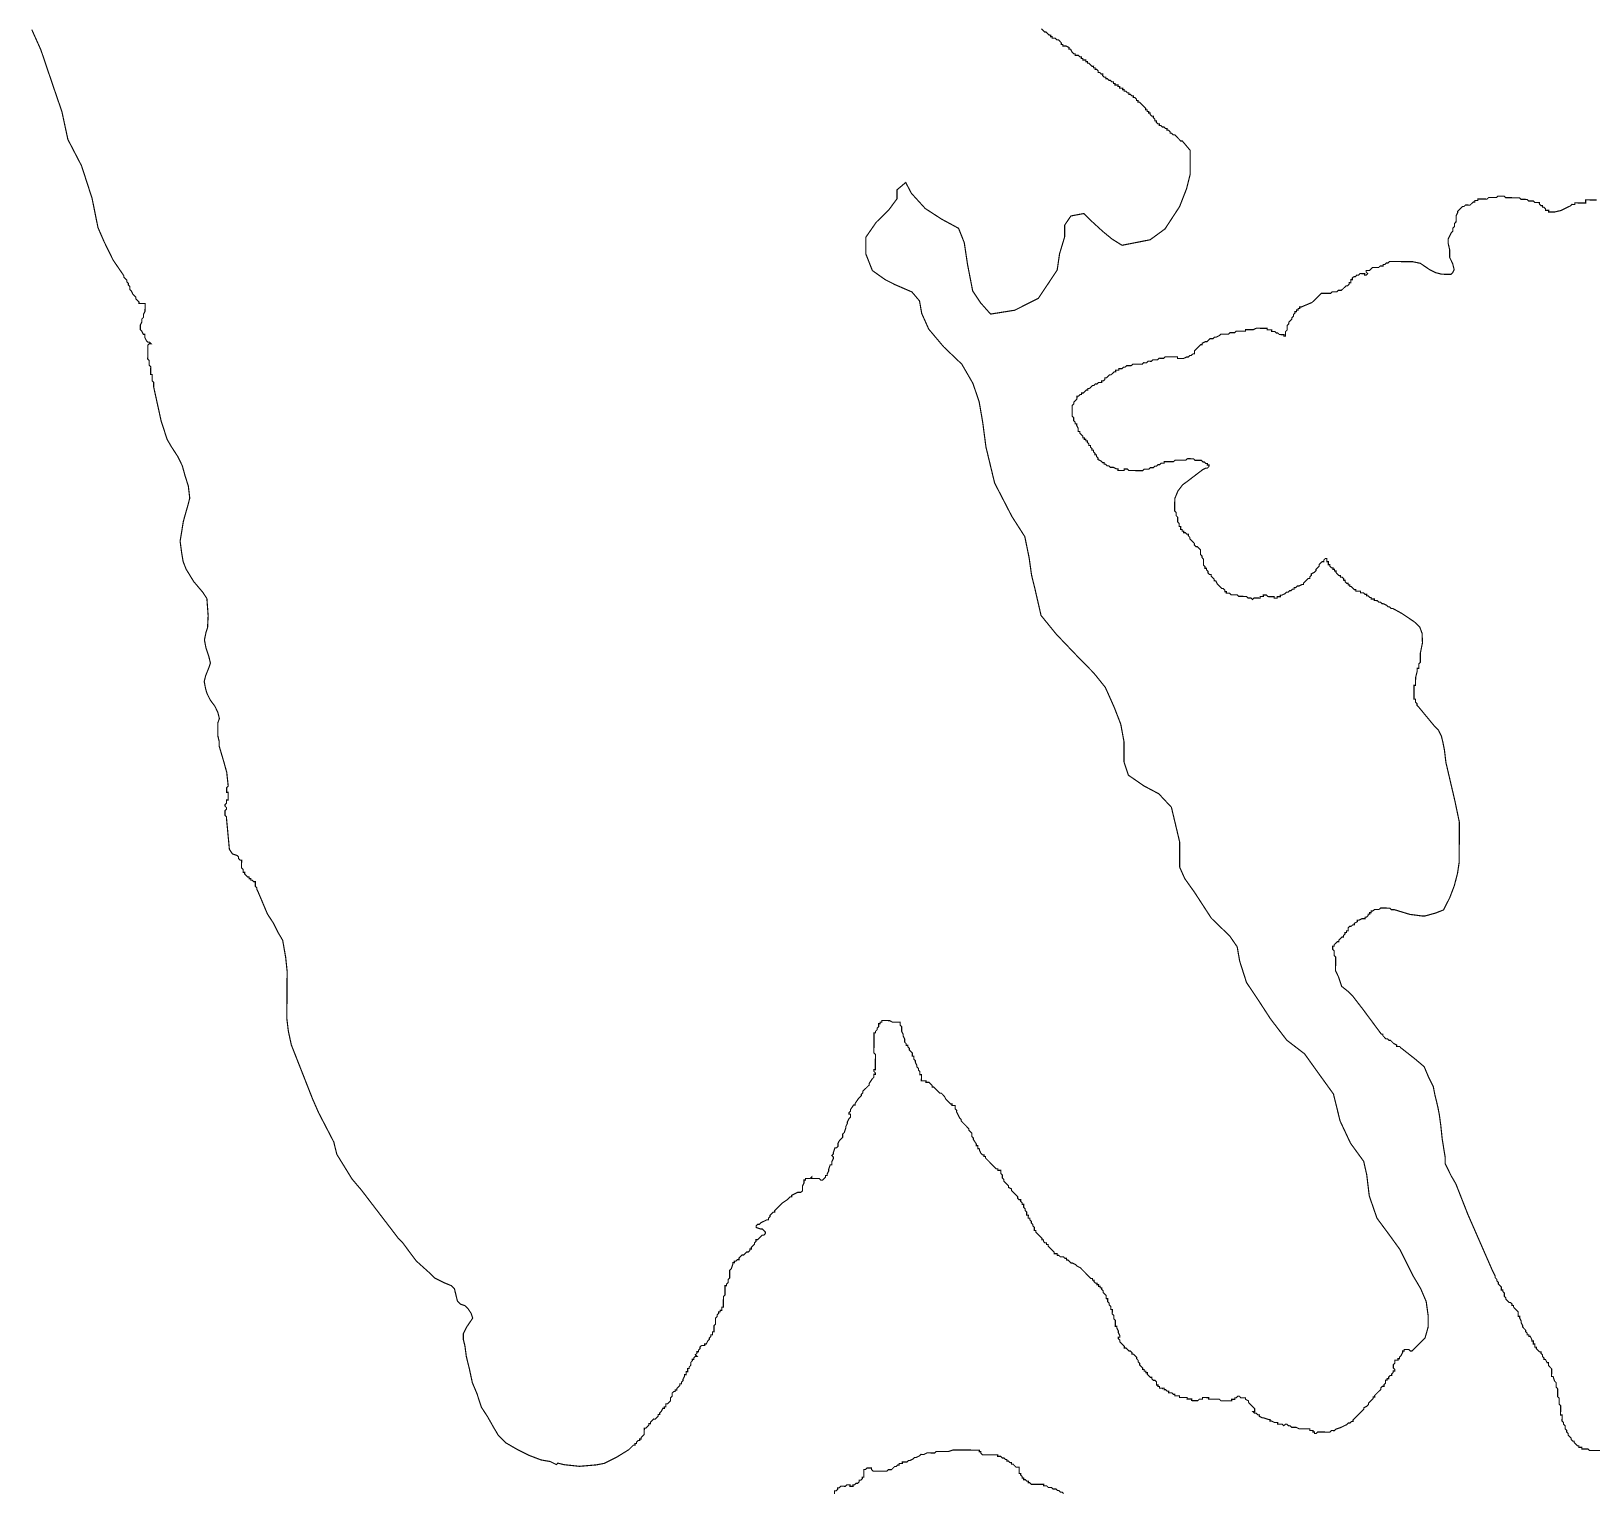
# Model space of a CAD drawing. Header units: metres. Extents: x 319816 to 366074, y 1739234 to 1838803.
# Drawn here: x 321286 to 325367, y 1822642 to 1826464 of the extents above; entities that cross this region are included whole.
import ezdxf

# ---------------------------------------------------------------- set-up
doc = ezdxf.new("R2010")
doc.units = ezdxf.units.M
doc.header["$MEASUREMENT"] = 0
doc.layers.add('HAZARDS LINE', color=1, linetype='Continuous')

msp = doc.modelspace()

# ---------------------------------------------------------------- linework, layer by layer
at = {"layer": 'HAZARDS LINE', "lineweight": 18, "const_width": 3}
for points in [[(323928.2, 1826470.2), (323936.2, 1826462), (323940.2, 1826462), (323944.2, 1826457.9), (323948.2, 1826453.9), (323952.3, 1826453.8), (323952.2, 1826449.8), (323956.3, 1826449.8), (323956.2, 1826445.7), (323960.3, 1826445.7), (323964.3, 1826445.7), (323968.3, 1826441.6), (323972.3, 1826441.6), (323976.3, 1826437.5), (323980.3, 1826433.4), (323980.3, 1826429.4), (323984.3, 1826429.4), (323984.3, 1826425.3), (323988.3, 1826425.3), (323992.3, 1826425.3), (324000.4, 1826421.2), (324000.3, 1826417.1), (324004.4, 1826417.1), (324008.3, 1826409), (324012.3, 1826405), (324016.4, 1826404.9), (324016.3, 1826400.9), (324020.4, 1826400.9), (324024.4, 1826400.8), (324028.4, 1826396.8), (324032.4, 1826396.7), (324032.4, 1826392.7), (324036.4, 1826392.7), (324036.4, 1826388.6), (324040.4, 1826388.6), (324044.4, 1826388.6), (324044.4, 1826384.5), (324048.4, 1826384.5), (324048.4, 1826380.5), (324052.4, 1826380.4), (324056.4, 1826376.4), (324060.4, 1826372.3), (324064.5, 1826372.3), (324064.4, 1826368.2), (324068.5, 1826368.2), (324068.4, 1826364.2), (324072.5, 1826364.1), (324076.5, 1826360.1), (324076.4, 1826356), (324080.5, 1826356), (324084.4, 1826351.9), (324088.5, 1826351.9), (324088.4, 1826347.9), (324092.4, 1826343.8), (324096.5, 1826343.8), (324096.4, 1826339.7), (324100.5, 1826339.7), (324104.5, 1826335.6), (324108.5, 1826335.6), (324112.5, 1826331.5), (324116.5, 1826331.5), (324116.5, 1826327.5), (324120.5, 1826327.4), (324120.5, 1826323.4), (324124.5, 1826323.4), (324128.6, 1826323.3), (324128.5, 1826319.3), (324132.6, 1826319.3), (324132.5, 1826315.3), (324136.5, 1826315.2), (324140.6, 1826315.2), (324140.5, 1826311.2), (324144.6, 1826311.1), (324144.5, 1826307.1), (324148.6, 1826307.1), (324152.6, 1826303), (324156.6, 1826303), (324156.6, 1826298.9), (324160.6, 1826298.9), (324164.6, 1826294.8), (324168.6, 1826294.8), (324168.6, 1826290.8), (324172.6, 1826290.7), (324176.6, 1826286.7), (324176.6, 1826282.6), (324180.6, 1826282.6), (324180.6, 1826278.6), (324184.6, 1826278.5), (324188.6, 1826274.5), (324192.6, 1826270.4), (324196.6, 1826266.3), (324200.6, 1826262.3), (324200.6, 1826258.2), (324204.6, 1826258.2), (324204.6, 1826254.2), (324208.6, 1826254.1), (324208.6, 1826250.1), (324212.6, 1826250.1), (324212.6, 1826246), (324216.6, 1826242), (324220.6, 1826241.9), (324220.6, 1826237.9), (324224.6, 1826233.9), (324224.5, 1826229.8), (324228.6, 1826229.8), (324228.5, 1826225.8), (324232.5, 1826221.7), (324236.5, 1826221.7), (324236.5, 1826217.6), (324240.5, 1826217.6), (324244.5, 1826213.5), (324248.6, 1826213.5), (324252.6, 1826209.4), (324256.6, 1826209.4), (324256.6, 1826205.4), (324260.6, 1826205.3), (324264.6, 1826201.3), (324264.6, 1826197.2), (324268.6, 1826197.2), (324272.6, 1826193.1), (324276.6, 1826193.1), (324280.6, 1826189), (324284.6, 1826185), (324288.6, 1826180.9), (324292.6, 1826176.8), (324296.6, 1826176.8), (324317.2, 1826152.3), (324317.2, 1826120.4), (324317.2, 1826090.6), (324307.5, 1826051.7), (324289.4, 1826005.3), (324251.3, 1825947), (324212.4, 1825918.6), (324138.9, 1825904.2), (324112.9, 1825920.4), (324088.9, 1825940.1), (324055.8, 1825970.4), (324039, 1825987.2), (324005.2, 1825980.9), (323989, 1825957), (323989, 1825926.7), (323975.6, 1825882.4), (323969.3, 1825839.5), (323947.4, 1825806.4), (323920, 1825765.6), (323858.4, 1825734.4), (323795.1, 1825724.3), (323769.1, 1825753.7), (323748.3, 1825784.9), (323734.8, 1825854.4), (323726.3, 1825911.1), (323711.4, 1825948.6), (323666.8, 1825972.7), (323624.2, 1826000.4), (323588.1, 1826040.1), (323573.2, 1826068.4), (323550.5, 1826049.3), (323550.5, 1826025.9), (323528.5, 1825996.1), (323495.9, 1825964.2), (323469, 1825925.3), (323469, 1825881.3), (323486, 1825838.1), (323520, 1825814), (323545.5, 1825801.2), (323589.5, 1825782.1), (323609.3, 1825758.7), (323615, 1825726.1), (323633.4, 1825685), (323672.4, 1825638.7), (323719.9, 1825593.3), (323749, 1825543), (323765.3, 1825494.8), (323774.5, 1825441.7), (323783, 1825376.9), (323805.7, 1825282.6), (323851.1, 1825194.7), (323884.6, 1825142.5), (323895.9, 1825087.3), (323902.3, 1825041.9), (323911.5, 1825004.3), (323927.1, 1824936.3), (323966.8, 1824887.4), (324025, 1824826.5), (324064.7, 1824786.1), (324095.2, 1824748.2), (324118.6, 1824695.8), (324135.6, 1824651.8), (324144.1, 1824605.8), (324144.1, 1824553.3), (324155.5, 1824518.6), (324196.6, 1824490.3), (324235, 1824470), (324268, 1824434.8), (324289.6, 1824343.9), (324289.6, 1824313.5), (324289.6, 1824278.1), (324303, 1824248.1), (324328.5, 1824212.3), (324372.4, 1824144.7), (324420.6, 1824098), (324440, 1824069.9), (324446.5, 1824032.6), (324464.4, 1823976.5), (324493.9, 1823932.6), (324527, 1823881.6), (324569.6, 1823825.8), (324616.3, 1823789.9), (324650.8, 1823741.7), (324691.8, 1823684.9), (324709.1, 1823614.5), (324736.4, 1823556.3), (324770.9, 1823508.8), (324778.9, 1823473.2), (324785.4, 1823418.6), (324805.5, 1823360.4), (324840, 1823313.7), (324865.2, 1823278.9), (324899.7, 1823209.9), (324919.9, 1823176.1), (324934.3, 1823142.3), (324939.3, 1823106.3), (324939.3, 1823075.4), (324931.4, 1823047.4), (324896.7, 1823012.8), (324892.7, 1823012.8), (324888.7, 1823016.8), (324876.6, 1823016.9), (324876.6, 1823012.9), (324872.6, 1823012.9), (324872.6, 1823008.9), (324868.5, 1823000.9), (324864.5, 1822996.9), (324864.4, 1822992.8), (324860.4, 1822992.9), (324860.4, 1822988.8), (324852.3, 1822988.9), (324852.3, 1822980.8), (324848.3, 1822976.8), (324848.2, 1822968.8), (324852.2, 1822964.8), (324852.2, 1822960.7), (324848.2, 1822960.8), (324848.1, 1822956.7), (324844.1, 1822952.7), (324844.1, 1822948.7), (324840.1, 1822948.7), (324836, 1822944.8), (324836, 1822940.7), (324832, 1822940.8), (324831.9, 1822936.7), (324827.9, 1822936.8), (324827.9, 1822928.7), (324823.8, 1822924.7), (324823.8, 1822920.7), (324819.8, 1822920.7), (324815.8, 1822916.7), (324815.7, 1822912.7), (324811.7, 1822908.7), (324807.6, 1822904.7), (324803.6, 1822900.7), (324799.6, 1822896.7), (324799.5, 1822892.7), (324795.5, 1822892.7), (324795.5, 1822888.7), (324791.5, 1822884.7), (324787.4, 1822880.7), (324783.4, 1822876.7), (324783.3, 1822872.7), (324779.3, 1822868.7), (324771.2, 1822864.7), (324771.2, 1822860.7), (324767.2, 1822856.7), (324742.9, 1822832.7), (324742.9, 1822828.7), (324738.9, 1822828.7), (324734.8, 1822824.7), (324730.8, 1822824.7), (324726.8, 1822820.7), (324710.6, 1822812.8), (324698.6, 1822808.8), (324694.5, 1822804.8), (324686.5, 1822804.9), (324682.4, 1822800.9), (324650.3, 1822801.1), (324646.2, 1822797.1), (324642.2, 1822797.1), (324642.2, 1822801.1), (324638.2, 1822801.1), (324638.2, 1822805.1), (324630.2, 1822805.2), (324630.2, 1822809.2), (324602.1, 1822809.4), (324594.1, 1822813.4), (324582, 1822813.5), (324578, 1822817.5), (324574, 1822817.6), (324570, 1822821.6), (324566, 1822821.6), (324561.9, 1822817.6), (324557.9, 1822821.7), (324545.9, 1822821.7), (324545.9, 1822825.8), (324537.9, 1822825.8), (324529.8, 1822829.9), (324525.8, 1822829.9), (324525.8, 1822833.9), (324521.8, 1822833.9), (324509.8, 1822838), (324505.8, 1822838.1), (324497.7, 1822842.1), (324497.8, 1822846.1), (324493.7, 1822846.2), (324489.7, 1822850.2), (324485.7, 1822850.2), (324481.7, 1822854.3), (324485.7, 1822854.2), (324485.8, 1822862.3), (324481.8, 1822866.3), (324473.8, 1822874.4), (324469.8, 1822878.5), (324469.8, 1822882.5), (324461.8, 1822886.6), (324461.8, 1822890.6), (324449.8, 1822890.6), (324445.8, 1822894.7), (324441.8, 1822894.7), (324437.7, 1822890.7), (324433.7, 1822890.7), (324433.7, 1822886.7), (324425.6, 1822886.8), (324425.6, 1822882.7), (324397.5, 1822882.9), (324393.5, 1822886.9), (324365.3, 1822887.1), (324365.4, 1822891.1), (324349.3, 1822891.2), (324349.2, 1822887.2), (324341.2, 1822887.2), (324337.2, 1822883.2), (324321.1, 1822883.3), (324321.1, 1822887.3), (324309, 1822887.4), (324309.1, 1822891.4), (324289, 1822891.5), (324289, 1822895.6), (324276.9, 1822895.6), (324277, 1822899.7), (324272.9, 1822899.7), (324268.9, 1822903.7), (324260.9, 1822903.8), (324260.9, 1822907.8), (324256.9, 1822907.8), (324252.9, 1822911.9), (324248.9, 1822911.9), (324248.9, 1822915.9), (324244.9, 1822915.9), (324236.8, 1822916), (324236.9, 1822920), (324232.8, 1822920), (324232.9, 1822924), (324228.9, 1822924.1), (324228.9, 1822932.1), (324224.9, 1822936.1), (324220.9, 1822936.2), (324216.9, 1822940.2), (324216.9, 1822944.2), (324212.9, 1822944.2), (324208.9, 1822948.3), (324204.9, 1822952.3), (324204.9, 1822956.4), (324200.9, 1822956.4), (324200.9, 1822960.4), (324196.9, 1822960.4), (324196.9, 1822964.4), (324192.9, 1822964.5), (324192.9, 1822968.5), (324188.9, 1822972.5), (324184.9, 1822976.6), (324184.9, 1822980.6), (324181, 1822984.6), (324181, 1822988.7), (324177, 1822992.7), (324177, 1822996.7), (324169, 1823004.8), (324165, 1823004.8), (324165, 1823008.8), (324161, 1823012.9), (324157, 1823012.9), (324149, 1823021), (324145, 1823021), (324145, 1823025), (324137, 1823033.1), (324133, 1823037.2), (324133, 1823041.2), (324129, 1823045.2), (324129.1, 1823049.3), (324133.1, 1823049.2), (324133.1, 1823053.3), (324129.1, 1823061.3), (324129.1, 1823065.3), (324125.2, 1823073.4), (324125.2, 1823077.4), (324121.2, 1823077.5), (324121.3, 1823093.5), (324117.3, 1823097.6), (324117.3, 1823105.6), (324113.3, 1823109.7), (324113.4, 1823121.7), (324109.4, 1823121.7), (324109.4, 1823129.8), (324105.4, 1823133.8), (324105.4, 1823137.9), (324101.4, 1823141.9), (324101.5, 1823149.9), (324097.5, 1823150), (324097.5, 1823158), (324093.5, 1823162), (324089.5, 1823166.1), (324089.5, 1823170.1), (324085.5, 1823174.2), (324085.6, 1823178.2), (324081.5, 1823178.2), (324081.6, 1823182.2), (324077.5, 1823182.2), (324077.6, 1823186.3), (324073.5, 1823186.3), (324073.6, 1823190.3), (324069.5, 1823190.3), (324065.5, 1823194.4), (324065.6, 1823198.4), (324061.6, 1823198.4), (324061.6, 1823202.4), (324057.6, 1823202.5), (324053.6, 1823206.5), (324049.6, 1823210.5), (324045.6, 1823214.6), (324037.6, 1823222.7), (324033.6, 1823226.7), (324029.6, 1823230.8), (324021.6, 1823234.8), (324017.6, 1823238.9), (324009.5, 1823242.9), (324005.5, 1823243), (323997.5, 1823251), (323993.5, 1823251.1), (323993.5, 1823255.1), (323989.5, 1823255.1), (323985.5, 1823259.2), (323977.5, 1823259.2), (323973.5, 1823263.2), (323969.5, 1823263.3), (323969.5, 1823267.3), (323961.4, 1823267.3), (323961.5, 1823271.4), (323957.5, 1823275.4), (323953.5, 1823279.4), (323949.5, 1823283.5), (323945.5, 1823287.5), (323945.5, 1823291.5), (323941.5, 1823291.6), (323941.5, 1823295.6), (323937.5, 1823295.6), (323933.5, 1823299.7), (323933.5, 1823303.7), (323929.5, 1823303.7), (323929.5, 1823307.7), (323925.5, 1823311.8), (323917.5, 1823319.8), (323913.5, 1823323.9), (323913.5, 1823327.9), (323909.5, 1823327.9), (323909.6, 1823336), (323905.6, 1823340), (323905.6, 1823344), (323901.6, 1823348.1), (323901.6, 1823352.1), (323897.6, 1823356.1), (323897.6, 1823360.2), (323893.6, 1823360.2), (323893.7, 1823368.2), (323889.6, 1823368.3), (323889.7, 1823376.3), (323885.7, 1823380.3), (323885.7, 1823384.4), (323881.7, 1823388.4), (323881.8, 1823396.4), (323877.7, 1823396.5), (323877.8, 1823400.5), (323873.8, 1823404.5), (323873.8, 1823408.6), (323869.8, 1823408.6), (323865.8, 1823412.6), (323865.8, 1823416.6), (323857.8, 1823424.7), (323853.8, 1823428.8), (323849.8, 1823432.8), (323849.8, 1823436.8), (323841.8, 1823440.9), (323841.8, 1823444.9), (323837.8, 1823449), (323833.8, 1823453), (323829.8, 1823457.1), (323829.9, 1823461.1), (323825.9, 1823465.1), (323825.9, 1823473.2), (323821.9, 1823477.2), (323822, 1823485.2), (323813.9, 1823485.3), (323813.9, 1823489.3), (323809.9, 1823489.3), (323805.9, 1823493.4), (323801.9, 1823497.4), (323797.9, 1823501.5), (323793.9, 1823505.5), (323785.9, 1823513.6), (323781.9, 1823517.6), (323782, 1823521.7), (323777.9, 1823521.7), (323778, 1823525.7), (323773.9, 1823525.7), (323769.9, 1823529.8), (323766, 1823537.8), (323766, 1823541.8), (323762, 1823541.9), (323762, 1823549.9), (323758, 1823549.9), (323758, 1823554), (323750.1, 1823566.1), (323750.1, 1823570.1), (323746.1, 1823574.1), (323746.1, 1823582.2), (323742.1, 1823586.2), (323738.1, 1823590.3), (323738.2, 1823594.3), (323734.2, 1823598.3), (323730.2, 1823602.4), (323722.2, 1823610.4), (323718.2, 1823614.5), (323718.2, 1823618.5), (323714.2, 1823622.6), (323706.2, 1823638.7), (323706.3, 1823642.7), (323702.3, 1823646.7), (323702.3, 1823654.8), (323694.3, 1823654.8), (323694.3, 1823658.9), (323690.3, 1823658.9), (323686.3, 1823662.9), (323682.3, 1823667), (323678.3, 1823671), (323674.3, 1823679.1), (323666.3, 1823687.2), (323662.3, 1823687.2), (323658.3, 1823691.2), (323654.3, 1823695.3), (323646.3, 1823703.4), (323642.3, 1823703.4), (323642.3, 1823707.4), (323638.3, 1823711.4), (323634.3, 1823715.5), (323626.3, 1823715.5), (323626.3, 1823719.6), (323614.2, 1823719.6), (323614.3, 1823735.7), (323610.3, 1823735.7), (323610.3, 1823743.8), (323606.4, 1823747.8), (323606.4, 1823751.8), (323602.4, 1823755.9), (323602.4, 1823759.9), (323598.4, 1823768), (323598.4, 1823772), (323594.4, 1823776), (323594.5, 1823784.1), (323590.5, 1823784.1), (323590.5, 1823792.1), (323586.5, 1823796.2), (323582.5, 1823800.2), (323582.5, 1823804.2), (323578.6, 1823808.3), (323578.6, 1823812.3), (323574.6, 1823812.3), (323574.6, 1823816.3), (323570.6, 1823820.4), (323570.6, 1823828.4), (323566.6, 1823836.5), (323566.7, 1823840.5), (323562.7, 1823848.6), (323562.8, 1823860.6), (323558.8, 1823864.7), (323558.8, 1823872.7), (323538.7, 1823872.8), (323530.7, 1823876.9), (323510.6, 1823877), (323510.6, 1823873), (323506.6, 1823873), (323506.5, 1823869), (323502.5, 1823869), (323502.5, 1823861), (323498.4, 1823857), (323498.4, 1823853), (323494.4, 1823849), (323494.3, 1823844.9), (323490.3, 1823845), (323490, 1823792.7), (323494, 1823788.7), (323493.8, 1823748.4), (323489.8, 1823748.5), (323489.7, 1823744.4), (323493.7, 1823740.4), (323493.7, 1823736.4), (323489.7, 1823736.4), (323489.7, 1823728.4), (323485.6, 1823724.4), (323477.5, 1823712.3), (323477.5, 1823708.3), (323473.4, 1823704.3), (323461.3, 1823692.3), (323461.3, 1823688.3), (323457.2, 1823684.3), (323457.2, 1823680.3), (323449.1, 1823672.3), (323441, 1823660.3), (323441, 1823656.3), (323437, 1823656.3), (323428.9, 1823644.3), (323428.9, 1823640.2), (323424.8, 1823636.3), (323424.8, 1823632.2), (323428.8, 1823632.2), (323428.8, 1823624.2), (323424.7, 1823620.2), (323420.7, 1823612.1), (323420.6, 1823608.1), (323416.6, 1823600.1), (323416.5, 1823596.1), (323412.5, 1823584.1), (323408.4, 1823580.1), (323408.4, 1823572), (323404.3, 1823568), (323400.3, 1823564), (323396.2, 1823556), (323396.2, 1823548), (323392.1, 1823544), (323388.1, 1823544), (323384, 1823531.9), (323384, 1823527.9), (323380, 1823523.9), (323384, 1823519.9), (323383.9, 1823515.9), (323379.9, 1823507.8), (323379.8, 1823499.8), (323375.8, 1823499.8), (323371.7, 1823487.8), (323371.7, 1823483.8), (323367.6, 1823475.7), (323367.6, 1823471.7), (323363.6, 1823471.7), (323363.6, 1823467.7), (323359.5, 1823463.7), (323355.5, 1823459.7), (323351.5, 1823459.7), (323347.5, 1823463.8), (323327.4, 1823463.9), (323327.4, 1823467.9), (323323.3, 1823463.9), (323311.3, 1823464), (323311.3, 1823460), (323307.2, 1823460), (323307.2, 1823452), (323303.1, 1823443.9), (323303.1, 1823431.9), (323299, 1823427.9), (323291, 1823427.9), (323274.8, 1823420), (323274.8, 1823416), (323270.8, 1823416), (323266.8, 1823412), (323262.7, 1823408), (323250.6, 1823400), (323234.4, 1823384), (323230.4, 1823380), (323230.4, 1823376), (323226.4, 1823376), (323218.3, 1823368), (323218.2, 1823364), (323214.2, 1823360), (323214.2, 1823356), (323210.2, 1823356), (323194, 1823348.1), (323190, 1823344.1), (323186, 1823344.1), (323181.9, 1823340.1), (323181.9, 1823336.1), (323193.9, 1823332), (323198, 1823331.9), (323206, 1823323.9), (323205.9, 1823319.8), (323201.9, 1823315.8), (323197.9, 1823315.9), (323189.8, 1823307.9), (323185.7, 1823303.9), (323181.7, 1823303.9), (323181.7, 1823299.9), (323177.7, 1823295.9), (323177.6, 1823291.9), (323173.6, 1823287.9), (323169.6, 1823283.9), (323169.5, 1823279.8), (323165.5, 1823279.9), (323165.5, 1823275.8), (323161.4, 1823271.8), (323157.4, 1823271.9), (323153.4, 1823267.9), (323149.3, 1823263.9), (323145.3, 1823263.9), (323137.2, 1823255.9), (323137.2, 1823251.9), (323133.2, 1823251.9), (323129.1, 1823247.9), (323125.1, 1823247.9), (323125.1, 1823243.9), (323121.1, 1823243.9), (323121.1, 1823239.9), (323117, 1823227.9), (323112.9, 1823223.9), (323112.8, 1823203.8), (323108.8, 1823199.8), (323108.7, 1823191.7), (323104.7, 1823187.7), (323104.7, 1823183.7), (323100.6, 1823183.7), (323100.5, 1823159.6), (323096.5, 1823155.6), (323096.3, 1823127.5), (323092.3, 1823127.5), (323092.2, 1823119.4), (323088.2, 1823119.5), (323088.2, 1823115.4), (323084.2, 1823115.5), (323084.2, 1823111.4), (323080.1, 1823107.4), (323080.1, 1823103.4), (323076, 1823099.4), (323076, 1823083.3), (323071.9, 1823079.3), (323071.8, 1823063.3), (323067.8, 1823063.3), (323067.8, 1823055.2), (323063.7, 1823055.3), (323063.7, 1823051.2), (323059.7, 1823047.3), (323059.7, 1823043.2), (323055.6, 1823039.2), (323051.5, 1823031.2), (323047.5, 1823031.2), (323047.5, 1823027.2), (323039.5, 1823027.3), (323035.4, 1823023.3), (323035.4, 1823019.2), (323031.4, 1823015.2), (323031.3, 1823011.2), (323027.3, 1823011.2), (323027.3, 1823007.2), (323023.2, 1823003.2), (323027.2, 1822999.2), (323023.2, 1822999.2), (323019.2, 1822995.2), (323019.2, 1822991.2), (323015.1, 1822991.2), (323015.1, 1822987.2), (323011.1, 1822983.2), (323011, 1822975.2), (323007, 1822971.2), (323007, 1822967.1), (323002.9, 1822967.2), (323002.9, 1822959.1), (322998.9, 1822959.1), (322998.8, 1822951.1), (322994.8, 1822951.1), (322994.8, 1822947.1), (322990.7, 1822939.1), (322990.7, 1822935.1), (322986.7, 1822931.1), (322986.6, 1822927), (322982.6, 1822927.1), (322982.6, 1822923), (322974.5, 1822915), (322974.5, 1822911), (322970.5, 1822911), (322970.4, 1822907), (322966.4, 1822907), (322962.4, 1822903.1), (322962.3, 1822895), (322958.3, 1822891), (322958.2, 1822883), (322954.2, 1822879), (322950.2, 1822875), (322946.1, 1822875), (322946.1, 1822867), (322942.1, 1822867), (322942, 1822863), (322938, 1822863), (322934, 1822855), (322929.9, 1822851), (322929.9, 1822846.9), (322925.9, 1822847), (322925.9, 1822842.9), (322921.8, 1822838.9), (322917.8, 1822834.9), (322913.8, 1822835), (322909.7, 1822831), (322905.7, 1822827), (322905.6, 1822823), (322901.6, 1822823), (322901.6, 1822819), (322897.6, 1822815), (322893.5, 1822811), (322889.5, 1822811), (322889.4, 1822794.9), (322881.3, 1822786.9), (322881.3, 1822782.9), (322877.3, 1822782.9), (322877.3, 1822778.9), (322873.2, 1822778.9), (322869.2, 1822774.9), (322869.2, 1822770.9), (322865.1, 1822770.9), (322865.1, 1822766.9), (322861.1, 1822766.9), (322857.1, 1822762.9), (322853, 1822758.9), (322849, 1822754.9), (322816.7, 1822735), (322784.5, 1822719.1), (322764.3, 1822715.2), (322720.1, 1822711.4), (322679.9, 1822715.7), (322663.8, 1822719.8), (322659.8, 1822715.8), (322643.8, 1822723.9), (322619.7, 1822728.1), (322587.6, 1822740.3), (322555.5, 1822756.6), (322527.5, 1822772.8), (322507.5, 1822793), (322495.5, 1822813.2), (322479.6, 1822841.4), (322463.7, 1822865.7), (322451.8, 1822901.9), (322439.9, 1822930.1), (322432.1, 1822966.4), (322424.2, 1822998.6), (322420.4, 1823026.7), (322416.4, 1823042.8), (322416.5, 1823058.9), (322424.6, 1823075), (322440.9, 1823099), (322436.9, 1823111.1), (322428.9, 1823123.2), (322420.9, 1823131.3), (322408.9, 1823135.4), (322400.9, 1823143.4), (322397, 1823159.6), (322393, 1823175.7), (322385.1, 1823183.7), (322365, 1823191.9), (322340.9, 1823204.1), (322329, 1823216.2), (322293, 1823248.6), (322257, 1823297), (322245.1, 1823309.2), (322177.2, 1823398), (322149.3, 1823434.4), (322125.3, 1823462.6), (322085.5, 1823527.2), (322077.6, 1823559.4), (322037.9, 1823636), (322022, 1823672.3), (321990.3, 1823752.9), (321966.5, 1823813.4), (321958.7, 1823849.6), (321954.8, 1823881.8), (321955.5, 1824006.4), (321951.7, 1824042.6), (321943.9, 1824086.9), (321932, 1824107.1), (321920, 1824131.3), (321904.1, 1824155.5), (321880.3, 1824211.9), (321876.3, 1824220), (321876.3, 1824224), (321872.3, 1824228), (321872.4, 1824240.1), (321868.4, 1824240.1), (321864.4, 1824244.2), (321860.4, 1824244.2), (321860.4, 1824248.2), (321856.4, 1824248.2), (321856.4, 1824252.2), (321852.4, 1824252.3), (321848.4, 1824256.3), (321844.4, 1824260.4), (321844.4, 1824264.4), (321840.4, 1824264.4), (321840.4, 1824272.4), (321836.4, 1824276.5), (321836.5, 1824296.6), (321832.5, 1824296.6), (321828.5, 1824300.6), (321828.6, 1824304.7), (321824.6, 1824308.7), (321812.5, 1824312.8), (321804.5, 1824324.9), (321800.8, 1824365.1), (321797, 1824405.4), (321797, 1824409.4), (321793, 1824413.4), (321793.1, 1824425.5), (321797.1, 1824429.5), (321797.1, 1824433.5), (321793.1, 1824437.6), (321793.1, 1824441.6), (321797.2, 1824445.6), (321797.2, 1824453.6), (321801.3, 1824453.6), (321801.4, 1824473.7), (321797.3, 1824473.7), (321797.4, 1824485.8), (321801.5, 1824489.8), (321797.6, 1824526), (321789.8, 1824554.2), (321777.9, 1824594.5), (321778, 1824606.5), (321774.1, 1824622.6), (321774.2, 1824654.8), (321778.3, 1824666.8), (321774.4, 1824682.9), (321766.5, 1824699.1), (321754.5, 1824715.2), (321746.5, 1824731.3), (321742.6, 1824743.4), (321738.7, 1824763.5), (321742.8, 1824779.6), (321750.9, 1824799.7), (321755, 1824811.7), (321751.1, 1824827.8), (321747.1, 1824839.9), (321743.2, 1824852), (321739.3, 1824872.1), (321743.4, 1824892.2), (321747.5, 1824904.2), (321749, 1824936.2), (321745.7, 1824980.5), (321735.1, 1824996.7), (321711.1, 1825025.1), (321691.3, 1825057.5), (321683.4, 1825077.7), (321679.5, 1825102), (321675.7, 1825130.2), (321684.2, 1825182.6), (321696.7, 1825226.8), (321700.9, 1825242.9), (321697.1, 1825275.2), (321689.2, 1825299.4), (321681.4, 1825327.7), (321669.5, 1825352), (321653.6, 1825376.3), (321641.7, 1825396.6), (321626, 1825445.1), (321606.5, 1825534), (321606.6, 1825546.1), (321602.6, 1825550.1), (321602.8, 1825566.3), (321598.7, 1825566.3), (321598.9, 1825586.4), (321594.9, 1825590.5), (321595, 1825602.6), (321591, 1825606.7), (321591.3, 1825643), (321595.4, 1825647), (321599.4, 1825646.9), (321595.4, 1825651), (321591.4, 1825651), (321587.4, 1825655.1), (321583.4, 1825663.2), (321583.5, 1825671.2), (321579.5, 1825671.3), (321575.5, 1825679.4), (321571.5, 1825683.4), (321571.6, 1825695.5), (321575.7, 1825703.6), (321575.8, 1825711.6), (321579.8, 1825715.6), (321579.9, 1825723.7), (321584, 1825731.7), (321584.2, 1825751.9), (321568, 1825752), (321568.1, 1825756), (321564.1, 1825760.1), (321560.1, 1825764.2), (321560.1, 1825768.2), (321556.1, 1825772.3), (321552.1, 1825776.3), (321548.2, 1825784.4), (321544.2, 1825788.5), (321544.2, 1825796.6), (321540.2, 1825800.6), (321540.3, 1825804.7), (321536.3, 1825808.7), (321536.3, 1825812.8), (321532.3, 1825816.8), (321528.3, 1825820.9), (321528.3, 1825824.9), (321500.5, 1825865.5), (321476.7, 1825914), (321460.9, 1825950.5), (321445.4, 1826027.2), (321417.9, 1826112.1), (321382.2, 1826180.9), (321366.6, 1826253.6), (321343, 1826322.4), (321311.5, 1826415.4), (321287.8, 1826468)], [(325379.7, 1826022.6), (325351.5, 1826022.9), (325351.5, 1826014.8), (325323.2, 1826015), (325323.2, 1826011), (325315.1, 1826011.1), (325311.1, 1826007.1), (325286.8, 1825995.2), (325270.6, 1825991.3), (325254.5, 1825991.4), (325254.5, 1825995.5), (325246.5, 1825995.5), (325246.5, 1825999.6), (325242.5, 1826003.6), (325238.5, 1826003.7), (325238.5, 1826007.7), (325234.5, 1826007.7), (325230.5, 1826011.8), (325230.5, 1826015.8), (325218.4, 1826015.9), (325214.4, 1826020), (325202.3, 1826020.1), (325198.3, 1826024.1), (325182.2, 1826024.3), (325178.2, 1826028.3), (325141.9, 1826028.7), (325138, 1826032.7), (325121.8, 1826032.8), (325117.8, 1826028.9), (325097.6, 1826029), (325093.5, 1826025), (325069.4, 1826025.2), (325069.3, 1826021.2), (325061.3, 1826021.3), (325061.2, 1826017.2), (325057.2, 1826017.3), (325053.1, 1826013.3), (325049.1, 1826009.3), (325037, 1826009.4), (325032.9, 1826005.4), (325028.9, 1826005.4), (325024.8, 1826001.4), (325016.7, 1825993.4), (325016.7, 1825989.4), (325012.6, 1825981.3), (325012.4, 1825965.2), (325008.4, 1825961.2), (325008.3, 1825953.2), (325004.2, 1825949.2), (325004.2, 1825941.1), (325000.1, 1825937.1), (324991.9, 1825921), (324991.8, 1825908.9), (324995.7, 1825892.8), (324995.5, 1825872.6), (325003.5, 1825856.4), (325007.4, 1825840.3), (325003.3, 1825832.2), (324999.2, 1825828.2), (324975, 1825828.5), (324958.9, 1825832.6), (324942.9, 1825840.8), (324918.8, 1825857.1), (324898.7, 1825861.3), (324838.2, 1825861.8), (324834.2, 1825857.8), (324830.1, 1825857.9), (324826.1, 1825853.9), (324822, 1825853.9), (324822, 1825849.9), (324813.9, 1825850), (324809.9, 1825846), (324793.7, 1825846.1), (324789.7, 1825842.1), (324785.6, 1825838.1), (324777.6, 1825838.2), (324777.5, 1825834.1), (324781.5, 1825830.1), (324777.5, 1825826.1), (324773.4, 1825826.1), (324773.5, 1825830.1), (324761.4, 1825830.2), (324757.3, 1825826.2), (324753.3, 1825826.3), (324749.2, 1825822.3), (324745.2, 1825822.3), (324741.1, 1825818.3), (324741.1, 1825814.3), (324737, 1825814.3), (324737, 1825806.2), (324732.9, 1825806.3), (324732.9, 1825802.2), (324728.9, 1825798.2), (324724.8, 1825798.3), (324720.8, 1825794.3), (324716.7, 1825790.3), (324712.6, 1825786.3), (324704.6, 1825786.4), (324700.5, 1825782.4), (324688.4, 1825782.5), (324684.3, 1825778.5), (324660.2, 1825778.7), (324635.8, 1825754.7), (324607.5, 1825742.8), (324603.4, 1825742.8), (324603.4, 1825738.8), (324599.4, 1825738.8), (324599.3, 1825734.8), (324595.3, 1825734.9), (324595.3, 1825730.8), (324591.2, 1825730.9), (324591.2, 1825726.8), (324587.1, 1825722.8), (324587.1, 1825718.8), (324583, 1825714.8), (324583, 1825710.8), (324578.9, 1825706.8), (324574.9, 1825702.8), (324574.8, 1825698.7), (324570.8, 1825694.7), (324570.7, 1825682.6), (324566.6, 1825678.6), (324566.5, 1825666.6), (324562.5, 1825666.6), (324562.5, 1825670.6), (324550.4, 1825670.7), (324546.4, 1825674.8), (324542.4, 1825674.8), (324538.4, 1825678.9), (324530.3, 1825678.9), (324530.4, 1825683), (324518.3, 1825683.1), (324518.3, 1825687.1), (324490.1, 1825687.3), (324482, 1825683.4), (324461.8, 1825683.6), (324461.8, 1825679.5), (324437.6, 1825679.7), (324433.6, 1825675.7), (324421.5, 1825675.8), (324417.4, 1825671.8), (324397.2, 1825672), (324393.2, 1825668), (324385.1, 1825664), (324381.1, 1825664.1), (324377, 1825660.1), (324368.9, 1825660.1), (324364.9, 1825656.1), (324360.8, 1825652.1), (324356.8, 1825652.2), (324348.7, 1825648.2), (324348.6, 1825644.2), (324344.6, 1825644.2), (324340.5, 1825640.2), (324336.5, 1825636.2), (324332.4, 1825632.2), (324328.4, 1825628.2), (324328.3, 1825620.2), (324324.3, 1825620.2), (324320.2, 1825616.2), (324316.2, 1825616.2), (324312.1, 1825612.2), (324308.1, 1825612.3), (324300, 1825608.3), (324283.8, 1825608.4), (324283.9, 1825612.5), (324251.6, 1825612.7), (324247.6, 1825608.7), (324235.5, 1825608.8), (324231.4, 1825604.8), (324219.3, 1825604.9), (324215.3, 1825600.9), (324207.2, 1825601), (324203.1, 1825597), (324195.1, 1825597.1), (324191, 1825593.1), (324166.8, 1825593.3), (324162.7, 1825589.3), (324150.7, 1825589.4), (324146.6, 1825585.4), (324142.6, 1825585.4), (324138.5, 1825581.4), (324130.4, 1825581.5), (324130.4, 1825577.5), (324122.3, 1825577.5), (324122.3, 1825573.5), (324118.3, 1825573.5), (324110.1, 1825565.5), (324106.1, 1825565.6), (324102.1, 1825561.6), (324098, 1825557.6), (324094, 1825557.6), (324093.9, 1825553.6), (324089.9, 1825549.6), (324085.8, 1825549.6), (324085.8, 1825545.6), (324077.7, 1825545.6), (324073.7, 1825541.6), (324069.6, 1825541.7), (324065.6, 1825537.7), (324061.5, 1825537.7), (324057.5, 1825533.7), (324053.4, 1825529.7), (324049.4, 1825529.7), (324049.3, 1825525.7), (324045.3, 1825525.7), (324041.3, 1825521.8), (324037.2, 1825517.8), (324033.2, 1825517.8), (324033.1, 1825513.8), (324029.1, 1825513.8), (324025, 1825509.8), (324021, 1825509.8), (324020.9, 1825501.8), (324016.9, 1825497.8), (324012.8, 1825493.8), (324012.8, 1825489.7), (324008.7, 1825485.7), (324008.5, 1825457.5), (324012.5, 1825453.5), (324012.4, 1825445.4), (324016.4, 1825441.3), (324016.4, 1825437.3), (324020.4, 1825437.3), (324020.4, 1825433.2), (324024.3, 1825425.1), (324024.3, 1825417.1), (324028.3, 1825417), (324028.3, 1825413), (324036.2, 1825404.9), (324036.2, 1825400.8), (324040.2, 1825400.8), (324040.2, 1825396.8), (324044.2, 1825396.7), (324044.2, 1825392.7), (324048.2, 1825392.7), (324048.2, 1825388.6), (324052.2, 1825384.6), (324052.2, 1825380.5), (324056.2, 1825380.5), (324056.2, 1825376.5), (324060.2, 1825372.4), (324060.1, 1825368.4), (324064.2, 1825368.4), (324064.1, 1825364.3), (324068.1, 1825360.3), (324068.1, 1825356.2), (324072.1, 1825356.2), (324072.1, 1825352.2), (324076.1, 1825348.1), (324076.1, 1825344.1), (324084.1, 1825340), (324088.1, 1825335.9), (324092.1, 1825335.9), (324092.1, 1825331.8), (324096.1, 1825331.8), (324100.1, 1825327.7), (324104.1, 1825327.7), (324108.1, 1825323.6), (324116.2, 1825323.6), (324124.2, 1825319.5), (324128.3, 1825319.4), (324128.2, 1825315.4), (324144.3, 1825315.3), (324144.4, 1825319.3), (324152.4, 1825319.2), (324156.4, 1825315.2), (324192.7, 1825314.9), (324196.8, 1825318.9), (324208.9, 1825318.8), (324212.9, 1825322.8), (324221, 1825322.7), (324225.1, 1825326.7), (324229.1, 1825326.7), (324233.2, 1825330.7), (324237.2, 1825330.6), (324241.3, 1825334.6), (324249.3, 1825334.6), (324249.3, 1825338.6), (324273.5, 1825338.4), (324277.6, 1825342.4), (324305.8, 1825342.1), (324309.9, 1825346.1), (324326, 1825346), (324330, 1825341.9), (324346.1, 1825341.8), (324350.1, 1825337.7), (324354.1, 1825337.7), (324358.1, 1825333.6), (324362.2, 1825333.6), (324362.1, 1825329.6), (324366.2, 1825329.6), (324366.1, 1825325.5), (324362.1, 1825321.5), (324358, 1825321.6), (324349.9, 1825317.6), (324313.4, 1825289.7), (324297.2, 1825277.7), (324285, 1825261.7), (324276.8, 1825241.6), (324276.5, 1825209.3), (324280.5, 1825205.3), (324280.4, 1825197.2), (324284.4, 1825193.2), (324284.3, 1825181.1), (324288.3, 1825177), (324288.2, 1825168.9), (324292.3, 1825168.9), (324292.2, 1825160.8), (324296.2, 1825160.8), (324296.2, 1825156.8), (324300.2, 1825156.7), (324300.2, 1825152.7), (324304.2, 1825152.7), (324308.2, 1825148.6), (324312.3, 1825148.6), (324312.2, 1825144.5), (324316.2, 1825140.5), (324316.2, 1825136.4), (324320.2, 1825132.4), (324328.2, 1825124.2), (324328.1, 1825120.2), (324332.1, 1825116.1), (324336.2, 1825116.1), (324340.2, 1825112.1), (324344.2, 1825108), (324344.1, 1825095.9), (324348.1, 1825091.8), (324348, 1825087.8), (324352, 1825083.7), (324351.9, 1825067.6), (324355.9, 1825063.5), (324355.9, 1825059.5), (324359.9, 1825059.5), (324359.9, 1825055.4), (324363.9, 1825051.4), (324363.8, 1825047.3), (324367.8, 1825043.3), (324371.9, 1825043.2), (324371.8, 1825039.2), (324375.8, 1825035.1), (324379.8, 1825031.1), (324379.8, 1825027.1), (324383.8, 1825027), (324387.8, 1825018.9), (324391.8, 1825014.9), (324399.8, 1825006.7), (324403.8, 1825006.7), (324407.8, 1825002.6), (324407.8, 1824998.6), (324411.8, 1824998.6), (324411.8, 1824994.5), (324419.8, 1824994.5), (324423.8, 1824990.4), (324439.9, 1824990.3), (324443.9, 1824986.2), (324464.1, 1824986), (324468.1, 1824982), (324476.2, 1824981.9), (324480.1, 1824977.8), (324484.2, 1824981.8), (324500.3, 1824981.7), (324500.4, 1824985.7), (324508.4, 1824985.7), (324508.5, 1824989.7), (324516.5, 1824989.6), (324520.5, 1824985.6), (324536.6, 1824985.4), (324536.6, 1824981.4), (324544.7, 1824981.3), (324544.7, 1824985.4), (324552.8, 1824985.3), (324552.8, 1824989.3), (324556.8, 1824989.3), (324564.9, 1824993.3), (324569, 1824997.3), (324573, 1824997.2), (324577.1, 1825001.2), (324581.1, 1825001.2), (324585.2, 1825005.2), (324589.2, 1825005.1), (324589.2, 1825009.2), (324593.3, 1825009.1), (324597.3, 1825013.1), (324601.4, 1825013.1), (324609.5, 1825017.1), (324613.5, 1825017), (324613.5, 1825021.1), (324621.7, 1825029.1), (324625.7, 1825033.1), (324629.8, 1825033), (324629.8, 1825037.1), (324633.9, 1825041.1), (324633.9, 1825045.1), (324642, 1825049.1), (324646.1, 1825053.1), (324646.1, 1825057.1), (324654.2, 1825065.1), (324654.2, 1825069.1), (324662.4, 1825077.1), (324666.4, 1825077.1), (324666.4, 1825081.1), (324670.5, 1825085.1), (324674.5, 1825085.1), (324674.5, 1825077), (324678.5, 1825077), (324678.4, 1825068.9), (324682.5, 1825068.9), (324682.4, 1825064.8), (324686.4, 1825060.8), (324690.5, 1825060.8), (324690.4, 1825056.7), (324694.5, 1825056.7), (324694.4, 1825052.7), (324698.5, 1825052.6), (324698.4, 1825048.6), (324702.4, 1825044.5), (324706.4, 1825040.5), (324710.4, 1825040.4), (324710.4, 1825036.4), (324714.4, 1825036.4), (324718.4, 1825032.3), (324718.4, 1825028.3), (324722.4, 1825028.2), (324722.4, 1825024.2), (324726.4, 1825020.1), (324730.4, 1825020.1), (324730.4, 1825016.1), (324734.4, 1825016), (324734.4, 1825012), (324738.4, 1825012), (324742.4, 1825007.9), (324746.4, 1825003.8), (324750.5, 1825003.8), (324750.4, 1824999.8), (324762.5, 1824999.7), (324762.5, 1824995.6), (324770.5, 1824995.6), (324774.5, 1824991.5), (324778.6, 1824991.5), (324778.5, 1824987.4), (324782.6, 1824987.4), (324786.6, 1824983.3), (324790.6, 1824983.3), (324790.6, 1824979.3), (324798.6, 1824979.2), (324798.6, 1824975.2), (324806.6, 1824975.1), (324810.6, 1824971), (324814.7, 1824971), (324818.7, 1824967), (324822.7, 1824966.9), (324830.7, 1824962.8), (324834.7, 1824958.8), (324838.8, 1824958.7), (324842.8, 1824954.7), (324846.8, 1824954.6), (324870.9, 1824941.4), (324903.2, 1824919.6), (324917.4, 1824906.3), (324923.6, 1824889.3), (324924.5, 1824864.6), (324919.1, 1824838.1), (324919.1, 1824838.1), (324919.1, 1824838.1), (324918.9, 1824814), (324914.9, 1824810), (324914.8, 1824797.9), (324910.8, 1824797.9), (324910.7, 1824789.9), (324906.6, 1824773.8), (324906.5, 1824753.7), (324902.5, 1824753.7), (324902.3, 1824717.6), (324906.3, 1824717.5), (324906.3, 1824709.5), (324910.3, 1824705.5), (324910.2, 1824701.4), (324914.2, 1824697.4), (324954.2, 1824648.9), (324966.2, 1824636.8), (324974.1, 1824620.7), (324978, 1824604.5), (324982, 1824584.4), (324985.8, 1824552.2), (325009.3, 1824451.6), (325021.1, 1824395.2), (325020.5, 1824290.7), (325016.3, 1824262.6), (325008.1, 1824230.4), (324995.9, 1824198.3), (324979.6, 1824166.3), (324959.4, 1824158.3), (324931.3, 1824150.5), (324923.2, 1824150.5), (324891.1, 1824154.7), (324851, 1824167), (324842.9, 1824167), (324838.9, 1824171.1), (324814.8, 1824171.2), (324810.7, 1824167.2), (324798.7, 1824167.3), (324794.6, 1824163.3), (324790.6, 1824163.3), (324790.6, 1824159.3), (324786.6, 1824159.3), (324786.6, 1824155.3), (324782.5, 1824155.3), (324782.5, 1824151.3), (324778.5, 1824147.3), (324774.5, 1824147.3), (324774.4, 1824143.3), (324766.4, 1824143.3), (324758.3, 1824139.4), (324754.3, 1824139.4), (324754.3, 1824135.4), (324746.2, 1824131.4), (324746.2, 1824127.4), (324742.2, 1824127.4), (324738.1, 1824123.4), (324734.1, 1824123.4), (324730.1, 1824119.4), (324730, 1824111.4), (324726, 1824111.4), (324726, 1824107.4), (324722, 1824107.4), (324721.9, 1824103.4), (324717.9, 1824099.4), (324717.9, 1824095.4), (324713.9, 1824095.4), (324709.8, 1824091.4), (324705.8, 1824087.4), (324705.8, 1824083.4), (324701.7, 1824083.4), (324697.7, 1824079.4), (324693.6, 1824075.4), (324693.6, 1824071.4), (324689.6, 1824071.4), (324689.6, 1824063.4), (324693.6, 1824059.3), (324693.5, 1824047.3), (324697.5, 1824043.2), (324697.3, 1824007), (324705.2, 1823990.9), (324713.1, 1823966.7), (324733.1, 1823950.5), (324741.1, 1823942.4), (324769.1, 1823906.1), (324817, 1823841.5), (324821, 1823841.5), (324820.9, 1823837.5), (324828.9, 1823829.4), (324833, 1823829.3), (324837, 1823825.3), (324841, 1823825.3), (324849, 1823817.2), (324857, 1823813.1), (324857, 1823809.1), (324865, 1823809.1), (324869, 1823805), (324905, 1823776.7), (324929, 1823756.4), (324940.9, 1823728.2), (324952.9, 1823704), (324956.8, 1823683.9), (324964.6, 1823651.7), (324968.5, 1823631.6), (324972.4, 1823603.4), (324976.2, 1823567.2), (324984, 1823518.9), (324983.9, 1823502.8), (324999.8, 1823470.6), (325011.7, 1823450.4), (325043.4, 1823369.8), (325106.9, 1823224.7), (325110.9, 1823216.6), (325114.9, 1823208.6), (325114.9, 1823204.5), (325118.9, 1823200.5), (325118.8, 1823196.5), (325122.8, 1823192.4), (325122.8, 1823188.4), (325130.8, 1823180.3), (325130.8, 1823172.3), (325134.8, 1823172.3), (325134.8, 1823168.2), (325138.8, 1823164.2), (325138.7, 1823156.1), (325142.7, 1823152.1), (325142.7, 1823148.1), (325146.7, 1823144), (325150.7, 1823140), (325154.7, 1823140), (325158.7, 1823135.9), (325158.7, 1823131.9), (325162.7, 1823131.9), (325162.7, 1823127.9), (325166.7, 1823123.8), (325170.7, 1823119.8), (325174.7, 1823115.7), (325174.6, 1823103.7), (325178.6, 1823103.7), (325178.6, 1823099.6), (325182.6, 1823091.6), (325182.6, 1823087.5), (325186.5, 1823079.5), (325186.5, 1823075.5), (325190.5, 1823071.4), (325194.5, 1823067.4), (325194.5, 1823063.4), (325198.5, 1823059.3), (325198.5, 1823055.3), (325202.5, 1823055.3), (325202.5, 1823051.2), (325206.5, 1823051.2), (325210.4, 1823043.2), (325210.4, 1823039.1), (325214.4, 1823039.1), (325214.4, 1823031.1), (325218.4, 1823031.1), (325218.4, 1823023), (325222.4, 1823023), (325222.4, 1823019), (325226.4, 1823014.9), (325230.4, 1823010.9), (325234.4, 1823010.9), (325234.4, 1823006.8), (325238.4, 1823002.8), (325238.3, 1822998.8), (325242.3, 1822994.7), (325242.3, 1822990.7), (325246.3, 1822990.7), (325250.3, 1822982.6), (325254.3, 1822982.6), (325254.3, 1822974.6), (325258.3, 1822970.5), (325262.3, 1822966.5), (325262.2, 1822946.4), (325266.2, 1822946.3), (325270.1, 1822934.3), (325274.1, 1822930.2), (325274.1, 1822918.2), (325278.1, 1822914.1), (325277.9, 1822894), (325281.9, 1822890), (325281.9, 1822873.9), (325285.9, 1822869.8), (325285.7, 1822845.7), (325289.7, 1822845.7), (325289.6, 1822829.6), (325293.6, 1822825.6), (325293.6, 1822821.5), (325297.6, 1822817.5), (325297.6, 1822809.5), (325301.6, 1822805.4), (325301.5, 1822801.4), (325305.5, 1822797.4), (325305.5, 1822793.3), (325309.5, 1822789.3), (325313.5, 1822785.2), (325313.5, 1822781.2), (325317.5, 1822777.2), (325321.5, 1822777.2), (325321.5, 1822773.1), (325325.5, 1822769.1), (325329.5, 1822765.1), (325333.5, 1822765), (325333.5, 1822761), (325341.5, 1822761), (325341.5, 1822756.9), (325357.6, 1822756.9), (325361.6, 1822752.8), (325409.8, 1822752.5)], [(323986, 1822639.9), (323982, 1822644), (323978, 1822644), (323974, 1822648.1), (323970, 1822648.1), (323966, 1822652.1), (323962, 1822652.1), (323958, 1822652.2), (323954, 1822656.2), (323949.9, 1822656.2), (323945.9, 1822656.3), (323941.9, 1822660.3), (323937.9, 1822660.3), (323933.9, 1822660.3), (323933.9, 1822664.4), (323929.9, 1822664.4), (323925.9, 1822664.4), (323921.9, 1822664.4), (323917.8, 1822664.5), (323913.8, 1822664.5), (323909.8, 1822664.5), (323905.8, 1822664.5), (323901.8, 1822664.5), (323897.8, 1822668.6), (323893.7, 1822668.6), (323893.8, 1822672.6), (323889.7, 1822672.7), (323885.7, 1822676.7), (323881.7, 1822676.7), (323881.7, 1822680.7), (323877.7, 1822680.8), (323877.7, 1822684.8), (323873.7, 1822688.8), (323873.8, 1822692.8), (323869.8, 1822692.9), (323869.8, 1822696.9), (323869.8, 1822700.9), (323869.8, 1822704.9), (323869.8, 1822709), (323865.8, 1822709), (323861.8, 1822709), (323857.8, 1822713), (323853.8, 1822717.1), (323849.8, 1822717.1), (323849.8, 1822721.1), (323845.8, 1822721.2), (323841.8, 1822725.2), (323837.8, 1822725.2), (323837.8, 1822729.2), (323833.8, 1822729.3), (323829.8, 1822733.3), (323825.8, 1822733.3), (323821.8, 1822737.4), (323817.7, 1822737.4), (323813.7, 1822737.4), (323813.7, 1822741.4), (323809.7, 1822741.5), (323805.7, 1822741.5), (323801.7, 1822741.5), (323797.7, 1822741.5), (323793.6, 1822741.5), (323789.6, 1822741.6), (323777.6, 1822741.6), (323773.5, 1822741.7), (323769.5, 1822745.7), (323769.6, 1822749.7), (323765.5, 1822749.7), (323765.6, 1822753.8), (323761.6, 1822753.8), (323753.5, 1822753.8), (323749.5, 1822753.9), (323745.5, 1822753.9), (323733.4, 1822754), (323725.4, 1822754), (323717.3, 1822754), (323713.3, 1822754.1), (323709.3, 1822754.1), (323705.3, 1822754.1), (323701.2, 1822754.1), (323697.2, 1822754.2), (323685.1, 1822750.2), (323681.1, 1822750.2), (323677.1, 1822750.2), (323673.1, 1822750.3), (323661, 1822750.3), (323657, 1822750.4), (323653, 1822750.4), (323648.9, 1822746.4), (323640.9, 1822746.4), (323636.9, 1822746.5), (323632.9, 1822746.5), (323628.8, 1822746.5), (323620.8, 1822742.5), (323612.7, 1822742.6), (323608.7, 1822738.6), (323600.6, 1822734.6), (323596.6, 1822734.6), (323592.6, 1822730.6), (323584.5, 1822726.6), (323580.5, 1822726.7), (323576.4, 1822722.7), (323572.4, 1822722.7), (323568.4, 1822722.7), (323564.4, 1822722.7), (323564.4, 1822718.7), (323560.3, 1822718.7), (323556.3, 1822718.8), (323556.3, 1822714.7), (323552.3, 1822714.8), (323548.2, 1822710.8), (323544.2, 1822710.8), (323540.2, 1822706.8), (323536.1, 1822702.8), (323532.1, 1822702.8), (323528.1, 1822702.8), (323524, 1822698.8), (323516, 1822698.9), (323512, 1822698.9), (323508, 1822698.9), (323503.9, 1822699), (323499.9, 1822699), (323491.9, 1822699), (323487.9, 1822699), (323483.9, 1822703.1), (323483.9, 1822707.1), (323479.9, 1822707.1), (323475.9, 1822707.2), (323471.8, 1822707.2), (323467.8, 1822703.2), (323463.8, 1822703.2), (323463.7, 1822699.2), (323463.7, 1822695.2), (323463.7, 1822691.1), (323463.7, 1822687.1), (323463.7, 1822683.1), (323459.6, 1822683.1), (323459.6, 1822679.1), (323455.6, 1822675.1), (323451.6, 1822675.1), (323451.5, 1822671.1), (323447.5, 1822667.1), (323443.5, 1822667.1), (323439.4, 1822663.1), (323435.4, 1822663.2), (323435.4, 1822659.1), (323431.4, 1822659.2), (323427.3, 1822659.2), (323427.4, 1822663.2), (323423.3, 1822663.2), (323419.3, 1822663.2), (323415.3, 1822659.2), (323411.3, 1822659.3), (323407.2, 1822659.3), (323403.2, 1822659.3), (323399.2, 1822655.3), (323395.2, 1822655.3), (323395.1, 1822651.3), (323391.1, 1822647.3), (323387.1, 1822647.3), (323387.1, 1822643.3), (323387, 1822639.3)]]:
    msp.add_lwpolyline(points, dxfattribs=at)
msp.add_lwpolyline([(324244.9, 1822911.9), (324244.9, 1822915.9)], close=True, dxfattribs=at)

doc.saveas('drawing.dxf')
